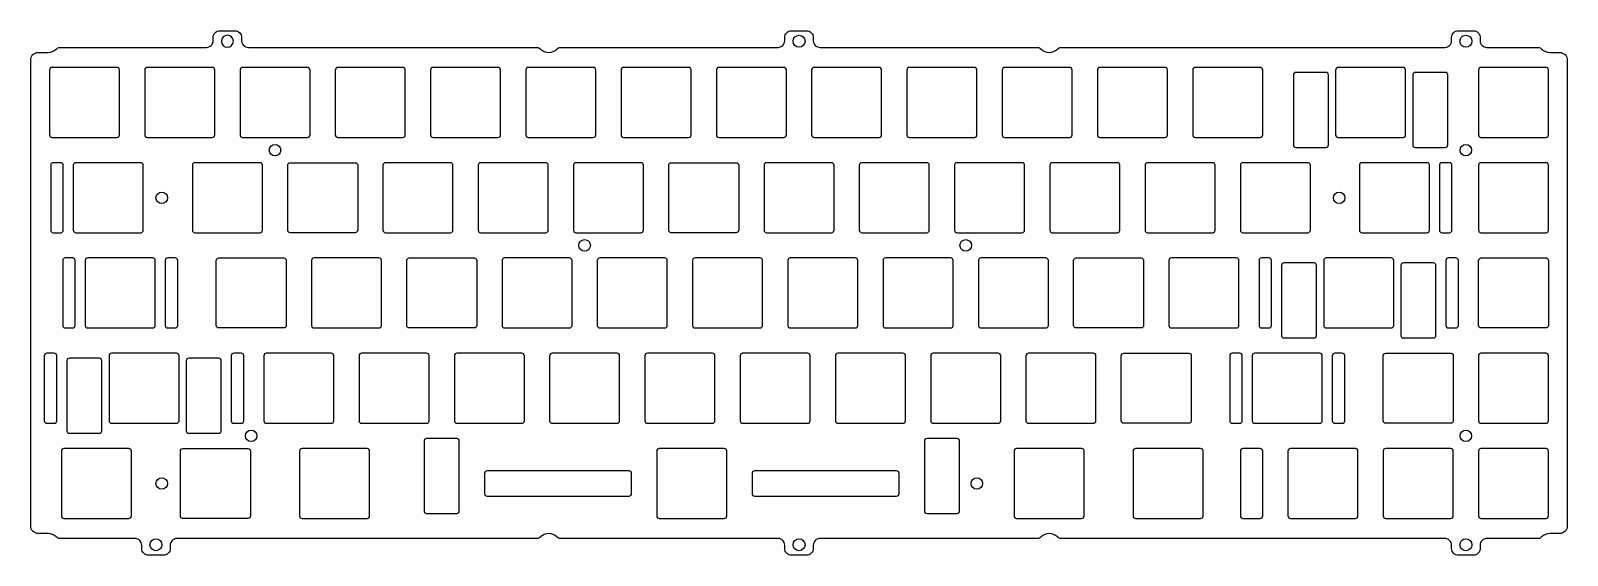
# Model space of a CAD drawing. Header units: millimetres. Extents: x 8 to 315, y -113 to -8.
import ezdxf

# ---------------------------------------------------------------- set-up
doc = ezdxf.new("R2010")
doc.units = ezdxf.units.MM
doc.header["$MEASUREMENT"] = 0

msp = doc.modelspace()

# ---------------------------------------------------------------- linework, layer by layer
for points in [[(309.88, -109.73, -0.204302), (309.16, -110.03), (298.93, -110.03, 0.414214), (297.58, -111.38), (297.58, -112.03, -0.414214), (296.23, -113.38), (293.23, -113.38, -0.414214), (291.88, -112.03), (291.88, -111.38, 0.414214), (290.53, -110.03), (213.76, -110.03, -0.204302), (213.04, -109.73, 0.426401), (209.79, -109.73, -0.204302), (209.07, -110.03), (165.58, -110.03, 0.414214), (164.23, -111.38), (164.23, -112.03, -0.414214), (162.88, -113.38), (159.88, -113.38, -0.414214), (158.53, -112.03), (158.53, -111.38, 0.414214), (157.18, -110.03), (113.68, -110.03, -0.204302), (112.96, -109.73, 0.426401), (109.71, -109.73, -0.204302), (108.99, -110.03), (36.99, -110.03, 0.414214), (35.64, -111.38), (35.64, -112.03, -0.414214), (34.29, -113.38), (31.29, -113.38, -0.414214), (29.94, -112.03), (29.94, -111.38, 0.414214), (28.59, -110.03), (13.6, -110.03, -0.204302), (12.87, -109.73, 0.204302), (11.25, -109.03), (9.25, -109.03, -0.414214), (7.75, -107.53), (7.75, -14.33, -0.414214), (9.25, -12.83), (11.25, -12.83, 0.204302), (12.87, -12.14, -0.204302), (13.6, -11.83), (42.88, -11.83, 0.414214), (44.23, -10.48), (44.23, -9.83, -0.414214), (45.58, -8.48), (48.58, -8.48, -0.414214), (49.93, -9.83), (49.93, -10.48, 0.414214), (51.28, -11.83), (108.99, -11.83, -0.204302), (109.71, -12.14, 0.426401), (112.96, -12.14, -0.204302), (113.68, -11.83), (157.18, -11.83, 0.414214), (158.53, -10.48), (158.53, -9.83, -0.414214), (159.88, -8.48), (162.88, -8.48, -0.414214), (164.23, -9.83), (164.23, -10.48, 0.414214), (165.58, -11.83), (209.07, -11.83, -0.204302), (209.79, -12.14, 0.426401), (213.04, -12.14, -0.204302), (213.76, -11.83), (290.53, -11.83, 0.414214), (291.88, -10.48), (291.88, -9.83, -0.414214), (293.23, -8.48), (296.23, -8.48, -0.414214), (297.58, -9.83), (297.58, -10.48, 0.414214), (298.93, -11.83), (309.16, -11.83, -0.204302), (309.88, -12.14, 0.204302), (311.5, -12.83), (313.5, -12.83, -0.414214), (315, -14.33), (315, -107.53, -0.414214), (313.5, -109.03), (311.5, -109.03, 0.204302)], [(25, -15.83), (12, -15.83, 0.414214), (11.5, -16.33), (11.5, -29.33, 0.414214), (12, -29.83), (25, -29.83, 0.414214), (25.5, -29.33), (25.5, -16.33, 0.414214)], [(44.05, -15.83), (31.05, -15.83, 0.414214), (30.55, -16.33), (30.55, -29.33, 0.414214), (31.05, -29.83), (44.05, -29.83, 0.414214), (44.55, -29.33), (44.55, -16.33, 0.414214)], [(63.1, -15.83), (50.1, -15.83, 0.414214), (49.6, -16.33), (49.6, -29.33, 0.414214), (50.1, -29.83), (63.1, -29.83, 0.414214), (63.6, -29.33), (63.6, -16.33, 0.414214)], [(82.65, -29.33), (82.65, -16.33, 0.414214), (82.15, -15.83), (69.15, -15.83, 0.414214), (68.65, -16.33), (68.65, -29.33, 0.414214), (69.15, -29.83), (82.15, -29.83, 0.414214)], [(101.7, -29.33), (101.7, -16.33, 0.414214), (101.2, -15.83), (88.2, -15.83, 0.414214), (87.7, -16.33), (87.7, -29.33, 0.414214), (88.2, -29.83), (101.2, -29.83, 0.414214)], [(120.25, -15.83), (107.25, -15.83, 0.414214), (106.75, -16.33), (106.75, -29.33, 0.414214), (107.25, -29.83), (120.25, -29.83, 0.414214), (120.75, -29.33), (120.75, -16.33, 0.414214)], [(139.3, -15.83), (126.3, -15.83, 0.414214), (125.8, -16.33), (125.8, -29.33, 0.414214), (126.3, -29.83), (139.3, -29.83, 0.414214), (139.8, -29.33), (139.8, -16.33, 0.414214)], [(158.35, -15.83), (145.35, -15.83, 0.414214), (144.85, -16.33), (144.85, -29.33, 0.414214), (145.35, -29.83), (158.35, -29.83, 0.414214), (158.85, -29.33), (158.85, -16.33, 0.414214)], [(177.4, -15.83), (164.4, -15.83, 0.414214), (163.9, -16.33), (163.9, -29.33, 0.414214), (164.4, -29.83), (177.4, -29.83, 0.414214), (177.9, -29.33), (177.9, -16.33, 0.414214)], [(196.45, -15.83), (183.45, -15.83, 0.414214), (182.95, -16.33), (182.95, -29.33, 0.414214), (183.45, -29.83), (196.45, -29.83, 0.414214), (196.95, -29.33), (196.95, -16.33, 0.414214)], [(215.5, -15.83), (202.5, -15.83, 0.414214), (202, -16.33), (202, -29.33, 0.414214), (202.5, -29.83), (215.5, -29.83, 0.414214), (216, -29.33), (216, -16.33, 0.414214)], [(234.55, -15.83), (221.55, -15.83, 0.414214), (221.05, -16.33), (221.05, -29.33, 0.414214), (221.55, -29.83), (234.55, -29.83, 0.414214), (235.05, -29.33), (235.05, -16.33, 0.414214)], [(253.6, -15.83), (240.6, -15.83, 0.414214), (240.1, -16.33), (240.1, -29.33, 0.414214), (240.6, -29.83), (253.6, -29.83, 0.414214), (254.1, -29.33), (254.1, -16.33, 0.414214)], [(267.24, -31.33), (267.24, -17.33, 0.414214), (266.74, -16.83), (260.74, -16.83, 0.414214), (260.24, -17.33), (260.24, -31.33, 0.414214), (260.74, -31.83), (266.74, -31.83, 0.414214)], [(269.18, -29.83), (282.18, -29.83, 0.414214), (282.68, -29.33), (282.68, -16.33, 0.414214), (282.18, -15.83), (269.18, -15.83, 0.414214), (268.68, -16.33), (268.68, -29.33, 0.414214)], [(291.11, -31.33), (291.11, -17.33, 0.414214), (290.61, -16.83), (284.61, -16.83, 0.414214), (284.11, -17.33), (284.11, -31.33, 0.414214), (284.61, -31.83), (290.61, -31.83, 0.414214)], [(310.75, -15.83), (297.75, -15.83, 0.414214), (297.25, -16.33), (297.25, -29.33, 0.414214), (297.75, -29.83), (310.75, -29.83, 0.414214), (311.25, -29.33), (311.25, -16.33, 0.414214)], [(14.26, -48.38), (14.26, -35.38, 0.414214), (13.76, -34.88), (12.26, -34.88, 0.414214), (11.76, -35.38), (11.76, -48.38, 0.414214), (12.26, -48.88), (13.76, -48.88, 0.414214)], [(30.26, -48.38), (30.26, -35.38, 0.414214), (29.76, -34.88), (16.76, -34.88, 0.414214), (16.26, -35.38), (16.26, -48.38, 0.414214), (16.76, -48.88), (29.76, -48.88, 0.414214)], [(53.58, -34.88), (40.58, -34.88, 0.414214), (40.08, -35.38), (40.08, -48.38, 0.414214), (40.58, -48.88), (53.58, -48.88, 0.414214), (54.08, -48.38), (54.08, -35.38, 0.414214)], [(59.13, -35.38, -0.414214), (59.63, -34.88), (72.63, -34.88, -0.414214), (73.13, -35.38), (73.13, -48.38, -0.414214), (72.63, -48.88), (59.63, -48.88, -0.414214), (59.13, -48.38)], [(92.18, -48.38), (92.18, -35.38, 0.414214), (91.68, -34.88), (78.68, -34.88, 0.414214), (78.18, -35.38), (78.18, -48.38, 0.414214), (78.68, -48.88), (91.68, -48.88, 0.414214)], [(110.73, -34.88), (97.73, -34.88, 0.414214), (97.23, -35.38), (97.23, -48.38, 0.414214), (97.73, -48.88), (110.73, -48.88, 0.414214), (111.23, -48.38), (111.23, -35.38, 0.414214)], [(129.78, -34.88), (116.78, -34.88, 0.414214), (116.28, -35.38), (116.28, -48.38, 0.414214), (116.78, -48.88), (129.78, -48.88, 0.414214), (130.28, -48.38), (130.28, -35.38, 0.414214)], [(135.33, -35.38, -0.414214), (135.83, -34.88), (148.83, -34.88, -0.414214), (149.33, -35.38), (149.33, -48.38, -0.414214), (148.83, -48.88), (135.83, -48.88, -0.414214), (135.33, -48.38)], [(167.88, -34.88), (154.88, -34.88, 0.414214), (154.38, -35.38), (154.38, -48.38, 0.414214), (154.88, -48.88), (167.88, -48.88, 0.414214), (168.38, -48.38), (168.38, -35.38, 0.414214)], [(187.43, -48.38), (187.43, -35.38, 0.414214), (186.93, -34.88), (173.93, -34.88, 0.414214), (173.43, -35.38), (173.43, -48.38, 0.414214), (173.93, -48.88), (186.93, -48.88, 0.414214)], [(206.48, -48.38), (206.48, -35.38, 0.414214), (205.98, -34.88), (192.98, -34.88, 0.414214), (192.48, -35.38), (192.48, -48.38, 0.414214), (192.98, -48.88), (205.98, -48.88, 0.414214)], [(225.03, -34.88), (212.03, -34.88, 0.414214), (211.53, -35.38), (211.53, -48.38, 0.414214), (212.03, -48.88), (225.03, -48.88, 0.414214), (225.53, -48.38), (225.53, -35.38, 0.414214)], [(244.08, -34.88), (231.08, -34.88, 0.414214), (230.58, -35.38), (230.58, -48.38, 0.414214), (231.08, -48.88), (244.08, -48.88, 0.414214), (244.58, -48.38), (244.58, -35.38, 0.414214)], [(263.13, -34.88), (250.13, -34.88, 0.414214), (249.63, -35.38), (249.63, -48.38, 0.414214), (250.13, -48.88), (263.13, -48.88, 0.414214), (263.63, -48.38), (263.63, -35.38, 0.414214)], [(286.94, -34.88), (273.94, -34.88, 0.414214), (273.44, -35.38), (273.44, -48.38, 0.414214), (273.94, -48.88), (286.94, -48.88, 0.414214), (287.44, -48.38), (287.44, -35.38, 0.414214)], [(291.94, -48.38), (291.94, -35.38, 0.414214), (291.44, -34.88), (289.94, -34.88, 0.414214), (289.44, -35.38), (289.44, -48.38, 0.414214), (289.94, -48.88), (291.44, -48.88, 0.414214)], [(310.75, -34.88), (297.75, -34.88, 0.414214), (297.25, -35.38), (297.25, -48.38, 0.414214), (297.75, -48.88), (310.75, -48.88, 0.414214), (311.25, -48.38), (311.25, -35.38, 0.414214)], [(16.64, -67.43), (16.64, -54.43, 0.414214), (16.14, -53.93), (14.64, -53.93, 0.414214), (14.14, -54.43), (14.14, -67.43, 0.414214), (14.64, -67.93), (16.14, -67.93, 0.414214)], [(19.14, -67.93), (32.14, -67.93, 0.414214), (32.64, -67.43), (32.64, -54.43, 0.414214), (32.14, -53.93), (19.14, -53.93, 0.414214), (18.64, -54.43), (18.64, -67.43, 0.414214)], [(37.14, -67.43), (37.14, -54.43, 0.414214), (36.64, -53.93), (35.14, -53.93, 0.414214), (34.64, -54.43), (34.64, -67.43, 0.414214), (35.14, -67.93), (36.64, -67.93, 0.414214)], [(44.84, -54.43, -0.414214), (45.34, -53.93), (58.34, -53.93, -0.414214), (58.84, -54.43), (58.84, -67.43, -0.414214), (58.34, -67.93), (45.34, -67.93, -0.414214), (44.84, -67.43)], [(77.39, -53.93), (64.39, -53.93, 0.414214), (63.89, -54.43), (63.89, -67.43, 0.414214), (64.39, -67.93), (77.39, -67.93, 0.414214), (77.89, -67.43), (77.89, -54.43, 0.414214)], [(82.94, -54.43, -0.414214), (83.44, -53.93), (96.44, -53.93, -0.414214), (96.94, -54.43), (96.94, -67.43, -0.414214), (96.44, -67.93), (83.44, -67.93, -0.414214), (82.94, -67.43)], [(115.49, -53.93), (102.49, -53.93, 0.414214), (101.99, -54.43), (101.99, -67.43, 0.414214), (102.49, -67.93), (115.49, -67.93, 0.414214), (115.99, -67.43), (115.99, -54.43, 0.414214)], [(134.54, -53.93), (121.54, -53.93, 0.414214), (121.04, -54.43), (121.04, -67.43, 0.414214), (121.54, -67.93), (134.54, -67.93, 0.414214), (135.04, -67.43), (135.04, -54.43, 0.414214)], [(154.09, -67.43), (154.09, -54.43, 0.414214), (153.59, -53.93), (140.59, -53.93, 0.414214), (140.09, -54.43), (140.09, -67.43, 0.414214), (140.59, -67.93), (153.59, -67.93, 0.414214)], [(172.64, -53.93), (159.64, -53.93, 0.414214), (159.14, -54.43), (159.14, -67.43, 0.414214), (159.64, -67.93), (172.64, -67.93, 0.414214), (173.14, -67.43), (173.14, -54.43, 0.414214)], [(191.69, -53.93), (178.69, -53.93, 0.414214), (178.19, -54.43), (178.19, -67.43, 0.414214), (178.69, -67.93), (191.69, -67.93, 0.414214), (192.19, -67.43), (192.19, -54.43, 0.414214)], [(210.74, -53.93), (197.74, -53.93, 0.414214), (197.24, -54.43), (197.24, -67.43, 0.414214), (197.74, -67.93), (210.74, -67.93, 0.414214), (211.24, -67.43), (211.24, -54.43, 0.414214)], [(216.29, -54.43, -0.414214), (216.79, -53.93), (229.79, -53.93, -0.414214), (230.29, -54.43), (230.29, -67.43, -0.414214), (229.79, -67.93), (216.79, -67.93, -0.414214), (216.29, -67.43)], [(248.84, -53.93), (235.84, -53.93, 0.414214), (235.34, -54.43), (235.34, -67.43, 0.414214), (235.84, -67.93), (248.84, -67.93, 0.414214), (249.34, -67.43), (249.34, -54.43, 0.414214)], [(255.86, -67.43), (255.86, -54.43, 0.414214), (255.36, -53.93), (253.86, -53.93, 0.414214), (253.36, -54.43), (253.36, -67.43, 0.414214), (253.86, -67.93), (255.36, -67.93, 0.414214)], [(264.86, -69.43), (264.86, -55.43, 0.414214), (264.36, -54.93), (258.36, -54.93, 0.414214), (257.86, -55.43), (257.86, -69.43, 0.414214), (258.36, -69.93), (264.36, -69.93, 0.414214)], [(266.79, -67.93), (279.79, -67.93, 0.414214), (280.29, -67.43), (280.29, -54.43, 0.414214), (279.79, -53.93), (266.79, -53.93, 0.414214), (266.29, -54.43), (266.29, -67.43, 0.414214)], [(281.73, -55.43), (281.73, -69.43, 0.414214), (282.23, -69.93), (288.23, -69.93, 0.414214), (288.73, -69.43), (288.73, -55.43, 0.414214), (288.23, -54.93), (282.23, -54.93, 0.414214)], [(293.23, -67.43), (293.23, -54.43, 0.414214), (292.73, -53.93), (291.23, -53.93, 0.414214), (290.73, -54.43), (290.73, -67.43, 0.414214), (291.23, -67.93), (292.73, -67.93, 0.414214)], [(297.25, -54.43, -0.414214), (297.75, -53.93), (310.75, -53.93, -0.414214), (311.25, -54.43), (311.25, -67.43, -0.414214), (310.75, -67.93), (297.75, -67.93, -0.414214), (297.25, -67.43)], [(12.97, -86.48), (12.97, -73.48, 0.414214), (12.47, -72.98), (10.97, -72.98, 0.414214), (10.47, -73.48), (10.47, -86.48, 0.414214), (10.97, -86.98), (12.47, -86.98, 0.414214)], [(36.91, -72.98), (23.91, -72.98, 0.414214), (23.41, -73.48), (23.41, -86.48, 0.414214), (23.91, -86.98), (36.91, -86.98, 0.414214), (37.41, -86.48), (37.41, -73.48, 0.414214)], [(50.35, -86.48), (50.35, -73.48, 0.414214), (49.85, -72.98), (48.35, -72.98, 0.414214), (47.85, -73.48), (47.85, -86.48, 0.414214), (48.35, -86.98), (49.85, -86.98, 0.414214)], [(68.36, -86.48), (68.36, -73.48, 0.414214), (67.86, -72.98), (54.86, -72.98, 0.414214), (54.36, -73.48), (54.36, -86.48, 0.414214), (54.86, -86.98), (67.86, -86.98, 0.414214)], [(86.91, -72.98), (73.91, -72.98, 0.414214), (73.41, -73.48), (73.41, -86.48, 0.414214), (73.91, -86.98), (86.91, -86.98, 0.414214), (87.41, -86.48), (87.41, -73.48, 0.414214)], [(106.46, -86.48), (106.46, -73.48, 0.414214), (105.96, -72.98), (92.96, -72.98, 0.414214), (92.46, -73.48), (92.46, -86.48, 0.414214), (92.96, -86.98), (105.96, -86.98, 0.414214)], [(125.51, -86.48), (125.51, -73.48, 0.414214), (125.01, -72.98), (112.01, -72.98, 0.414214), (111.51, -73.48), (111.51, -86.48, 0.414214), (112.01, -86.98), (125.01, -86.98, 0.414214)], [(144.06, -72.98), (131.06, -72.98, 0.414214), (130.56, -73.48), (130.56, -86.48, 0.414214), (131.06, -86.98), (144.06, -86.98, 0.414214), (144.56, -86.48), (144.56, -73.48, 0.414214)], [(163.11, -72.98), (150.11, -72.98, 0.414214), (149.61, -73.48), (149.61, -86.48, 0.414214), (150.11, -86.98), (163.11, -86.98, 0.414214), (163.61, -86.48), (163.61, -73.48, 0.414214)], [(182.16, -72.98), (169.16, -72.98, 0.414214), (168.66, -73.48), (168.66, -86.48, 0.414214), (169.16, -86.98), (182.16, -86.98, 0.414214), (182.66, -86.48), (182.66, -73.48, 0.414214)], [(201.21, -72.98), (188.21, -72.98, 0.414214), (187.71, -73.48), (187.71, -86.48, 0.414214), (188.21, -86.98), (201.21, -86.98, 0.414214), (201.71, -86.48), (201.71, -73.48, 0.414214)], [(220.26, -72.98), (207.26, -72.98, 0.414214), (206.76, -73.48), (206.76, -86.48, 0.414214), (207.26, -86.98), (220.26, -86.98, 0.414214), (220.76, -86.48), (220.76, -73.48, 0.414214)], [(225.81, -73.48, -0.414214), (226.31, -72.98), (239.31, -72.98, -0.414214), (239.81, -73.48), (239.81, -86.48, -0.414214), (239.31, -86.98), (226.31, -86.98, -0.414214), (225.81, -86.48)], [(250.01, -86.48), (250.01, -73.48, 0.414214), (249.51, -72.98), (248.01, -72.98, 0.414214), (247.51, -73.48), (247.51, -86.48, 0.414214), (248.01, -86.98), (249.51, -86.98, 0.414214)], [(265.51, -72.98), (252.51, -72.98, 0.414214), (252.01, -73.48), (252.01, -86.48, 0.414214), (252.51, -86.98), (265.51, -86.98, 0.414214), (266.01, -86.48), (266.01, -73.48, 0.414214)], [(270.51, -86.48), (270.51, -73.48, 0.414214), (270.01, -72.98), (268.51, -72.98, 0.414214), (268.01, -73.48), (268.01, -86.48, 0.414214), (268.51, -86.98), (270.01, -86.98, 0.414214)], [(278.2, -73.48, -0.414214), (278.7, -72.98), (291.7, -72.98, -0.414214), (292.2, -73.48), (292.2, -86.48, -0.414214), (291.7, -86.98), (278.7, -86.98, -0.414214), (278.2, -86.48)], [(310.75, -72.98), (297.75, -72.98, 0.414214), (297.25, -73.48), (297.25, -86.48, 0.414214), (297.75, -86.98), (310.75, -86.98, 0.414214), (311.25, -86.48), (311.25, -73.48, 0.414214)], [(21.97, -88.48), (21.97, -74.48, 0.414214), (21.47, -73.98), (15.47, -73.98, 0.414214), (14.97, -74.48), (14.97, -88.48, 0.414214), (15.47, -88.98), (21.47, -88.98, 0.414214)], [(45.85, -88.48), (45.85, -74.48, 0.414214), (45.35, -73.98), (39.35, -73.98, 0.414214), (38.85, -74.48), (38.85, -88.48, 0.414214), (39.35, -88.98), (45.35, -88.98, 0.414214)], [(27.88, -105.53), (27.88, -92.53, 0.414214), (27.38, -92.03), (14.38, -92.03, 0.414214), (13.88, -92.53), (13.88, -105.53, 0.414214), (14.38, -106.03), (27.38, -106.03, 0.414214)], [(37.69, -92.53, -0.414214), (38.19, -92.03), (51.19, -92.03, -0.414214), (51.69, -92.53), (51.69, -105.53, -0.414214), (51.19, -106.03), (38.19, -106.03, -0.414214), (37.69, -105.53)], [(75.01, -92.03), (62.01, -92.03, 0.414214), (61.51, -92.53), (61.51, -105.53, 0.414214), (62.01, -106.03), (75.01, -106.03, 0.414214), (75.51, -105.53), (75.51, -92.53, 0.414214)], [(92.94, -90.03), (86.91, -90.03, 0.414214), (86.41, -90.53), (86.41, -104.53, 0.414214), (86.91, -105.03), (92.94, -105.03, 0.414214), (93.44, -104.53), (93.44, -90.53, 0.414214)], [(133.44, -106.03), (146.44, -106.03, 0.414214), (146.94, -105.53), (146.94, -92.53, 0.414214), (146.44, -92.03), (133.44, -92.03, 0.414214), (132.94, -92.53), (132.94, -105.53, 0.414214)], [(186.94, -105.03), (192.98, -105.03, 0.414214), (193.48, -104.53), (193.48, -90.53, 0.414214), (192.98, -90.03), (186.94, -90.03, 0.414214), (186.44, -90.53), (186.44, -104.53, 0.414214)], [(217.88, -92.03), (204.88, -92.03, 0.414214), (204.38, -92.53), (204.38, -105.53, 0.414214), (204.88, -106.03), (217.88, -106.03, 0.414214), (218.38, -105.53), (218.38, -92.53, 0.414214)], [(241.69, -92.03), (228.69, -92.03, 0.414214), (228.19, -92.53), (228.19, -105.53, 0.414214), (228.69, -106.03), (241.69, -106.03, 0.414214), (242.19, -105.53), (242.19, -92.53, 0.414214)], [(254.1, -105.53), (254.1, -92.53, 0.414214), (253.6, -92.03), (250.13, -92.03, 0.414214), (249.63, -92.53), (249.63, -105.53, 0.414214), (250.13, -106.03), (253.6, -106.03, 0.414214)], [(273.15, -105.53), (273.15, -92.53, 0.414214), (272.65, -92.03), (259.65, -92.03, 0.414214), (259.15, -92.53), (259.15, -105.53, 0.414214), (259.65, -106.03), (272.65, -106.03, 0.414214)], [(291.7, -92.03), (278.7, -92.03, 0.414214), (278.2, -92.53), (278.2, -105.53, 0.414214), (278.7, -106.03), (291.7, -106.03, 0.414214), (292.2, -105.53), (292.2, -92.53, 0.414214)], [(310.75, -92.03), (297.75, -92.03, 0.414214), (297.25, -92.53), (297.25, -105.53, 0.414214), (297.75, -106.03), (310.75, -106.03, 0.414214), (311.25, -105.53), (311.25, -92.53, 0.414214)], [(127.89, -101.06), (127.89, -97.01, 0.414214), (127.39, -96.51), (98.99, -96.51, 0.414214), (98.49, -97.01), (98.49, -101.06, 0.414214), (98.99, -101.56), (127.39, -101.56, 0.414214)], [(181.39, -101.06), (181.39, -97.01, 0.414214), (180.89, -96.51), (152.49, -96.51, 0.414214), (151.99, -97.01), (151.99, -101.06, 0.414214), (152.49, -101.56), (180.89, -101.56, 0.414214)]]:
    msp.add_lwpolyline(points, format="xyb", close=True)
at = {"extrusion": (0, 0, -1)}
msp.add_circle((-47.08, -10.58), 1.2, dxfattribs=at)
for centre, radius in [((161.38, -10.58), 1.2), ((294.73, -10.58), 1.2), ((56.6, -32.36), 1.15), ((294.73, -32.36), 1.15), ((33.95, -41.89), 1.15), ((269.4, -41.89), 1.15), ((118.51, -51.41), 1.15), ((194.71, -51.41), 1.15), ((51.84, -89.51), 1.15), ((294.73, -89.51), 1.15), ((33.95, -99.03), 1.15), ((196.93, -99.03), 1.15), ((32.79, -111.28), 1.2), ((161.38, -111.28), 1.2), ((294.73, -111.28), 1.2)]:
    msp.add_circle(centre, radius)

doc.saveas('drawing.dxf')
